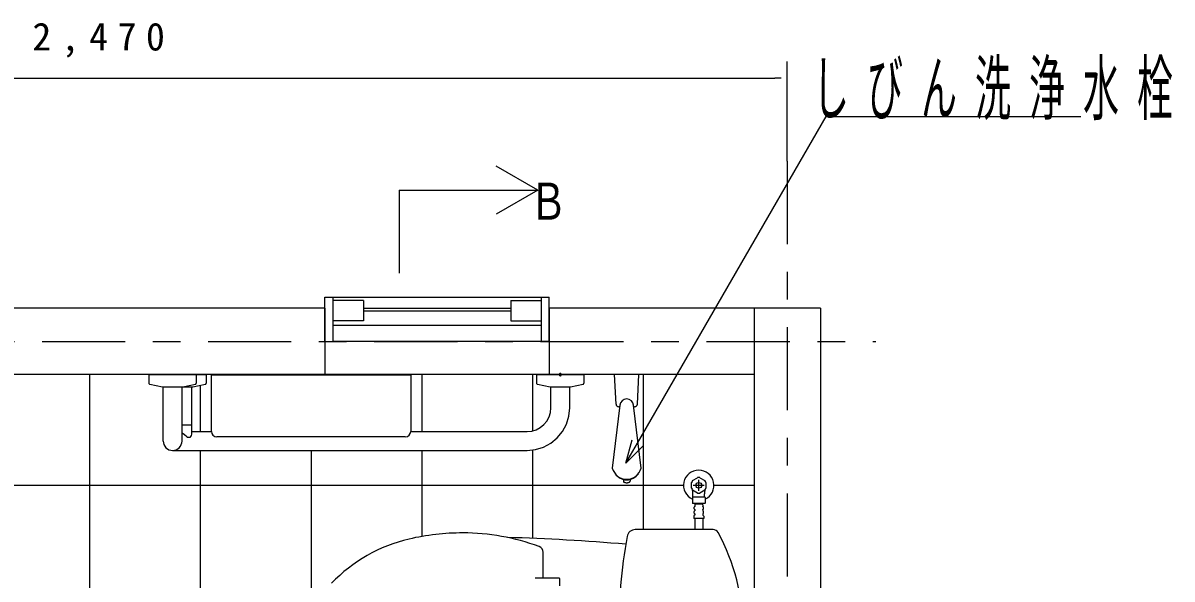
# Model space of a CAD drawing. Units: millimetres on the paper, enlarged 30 times, with parts at other scales. Extents: x -11550 to 0, y -44550 to 8010.
# Drawn here: x -8706 to -7461, y 4582 to 5184 of the extents above; entities that cross this region are included whole.
import ezdxf
from ezdxf.enums import TextEntityAlignment as Align

# ---------------------------------------------------------------- set-up
doc = ezdxf.new("R2010")
doc.units = ezdxf.units.MM
doc.header["$LTSCALE"] = 30
doc.linetypes.add('USER2', pattern=[6, 3, -1, 1, -1])
doc.layers.add('layer1', color=4, linetype='Continuous', lineweight=25)
doc.styles.add('ＭＳ ゴシック', font='')
doc.styles.get('ＭＳ ゴシック').set_extended_font_data('MS Gothic')

msp = doc.modelspace()

# ---------------------------------------------------------------- linework, layer by layer
at = {"layer": 'layer1'}
for p, q in [((-7877.62, 5034.38), (-7877.62, 5142.38)), ((-9346.12, 5124.38), (-7891.12, 5124.38)), ((-7884.37, 5124.38), (-7891.12, 5124.38)), ((-8040.03, 4728.93), (-7835.6, 5083)), ((-7835.6, 5083), (-7833.8, 5083)), ((-7833.8, 5083), (-7559.81, 5083)), ((-8369.92, 4887.05), (-8144.32, 4887.05)), ((-8336.92, 4875.04), (-8177.32, 4875.04)), ((-8336.92, 4872.04), (-8177.32, 4872.04)), ((-8369.92, 4856.81), (-8144.32, 4856.81)), ((-8144.32, 4839.05), (-8369.92, 4839.05)), ((-8633.62, 4803.05), (-8633.62, 4018.28)), ((-8273.62, 4803.05), (-8273.62, 4741.25)), ((-8153.62, 4803.05), (-8153.62, 4741.96)), ((-8033.62, 4635.05), (-8033.62, 4803.05)), ((-8513.62, 4791.22), (-8513.62, 4741.25)), ((-8052.63, 4707.1), (-8045.87, 4732.3)), ((-8513.62, 4720.85), (-8513.62, 4018.28)), ((-8393.62, 4720.85), (-8393.62, 4321.25)), ((-8273.62, 4720.85), (-8273.62, 4627.6)), ((-8153.62, 4721.24), (-8153.62, 4625.56)), ((-8052.63, 4707.1), (-8040.03, 4728.93)), ((-8034.18, 4725.55), (-8052.63, 4707.1)), ((-7990.12, 4683.05), (-9323.62, 4683.05)), ((-7913.62, 4683.05), (-7957.12, 4683.05))]:
    msp.add_line(p, q, dxfattribs=at)
at = {"layer": 'layer1', "linetype": 'USER2'}
for p, q in [((-7877.62, 5034.38), (-7877.62, 2295.05)), ((-9585.07, 4839.05), (-7781.62, 4839.05))]:
    msp.add_line(p, q, dxfattribs=at)
at = {"layer": 'layer1', "color": 6}
for p, q in [((-8148.03, 5002.98), (-8193.03, 5028.96)), ((-8298.03, 5002.98), (-8298.03, 4912.98)), ((-8298.03, 5002.98), (-8148.03, 5002.98)), ((-8148.03, 5002.98), (-8193.03, 4977))]:
    msp.add_line(p, q, dxfattribs=at)
at = {"layer": 'layer1', "color": 3}
for p, q in [((-8378.62, 4887.05), (-8369.92, 4887.05)), ((-8378.62, 4839.05), (-8378.62, 4887.05)), ((-8369.92, 4887.05), (-8369.92, 4839.05)), ((-8336.92, 4883.39), (-8369.92, 4883.39)), ((-8336.92, 4883.39), (-8336.92, 4861.25)), ((-8177.32, 4883.39), (-8144.32, 4883.39)), ((-8177.32, 4883.39), (-8177.32, 4861.25)), ((-8144.32, 4887.05), (-8144.32, 4839.05)), ((-8144.32, 4887.05), (-8135.62, 4887.05)), ((-8135.62, 4839.05), (-8135.62, 4887.05)), ((-8336.92, 4861.25), (-8369.92, 4861.25)), ((-8177.32, 4861.25), (-8144.32, 4861.25)), ((-8378.62, 4839.05), (-8369.92, 4839.05)), ((-8135.62, 4839.05), (-8144.32, 4839.05)), ((-8569.27, 4803.05), (-8507.17, 4803.05)), ((-8569.27, 4803.05), (-8569.27, 4793.75)), ((-8517.97, 4803.05), (-8517.97, 4793.75)), ((-8507.17, 4803.05), (-8507.17, 4793.75)), ((-8501.62, 4741.55), (-8501.62, 4802.69)), ((-8501.56, 4802.75), (-8285.68, 4802.75)), ((-8289.52, 4803.05), (-8497.72, 4803.05)), ((-8497.72, 4802.75), (-8497.72, 4803.05)), ((-8497.42, 4802.75), (-8497.42, 4803.05)), ((-8289.82, 4802.75), (-8289.82, 4803.05)), ((-8289.52, 4802.75), (-8289.52, 4803.05)), ((-8285.62, 4802.69), (-8285.62, 4741.55)), ((-8149.27, 4803.05), (-8097.97, 4803.05)), ((-8149.27, 4803.05), (-8149.27, 4793.75)), ((-8097.97, 4803.05), (-8097.97, 4793.75)), ((-8063.17, 4771.09), (-8064.82, 4803.05)), ((-8040.07, 4771.09), (-8038.42, 4803.05)), ((-8568.4, 4792.6), (-8554.7, 4789.86)), ((-8554.7, 4789.85), (-8521.74, 4789.85)), ((-8553.82, 4731.05), (-8553.82, 4789.85)), ((-8533.42, 4731.05), (-8533.42, 4789.85)), ((-8532.54, 4789.86), (-8518.84, 4792.6)), ((-8522.62, 4748.75), (-8522.62, 4789.85)), ((-8521.74, 4789.86), (-8508.04, 4792.6)), ((-8148.4, 4792.6), (-8134.7, 4789.86)), ((-8134.7, 4789.85), (-8112.54, 4789.85)), ((-8133.82, 4767.05), (-8133.82, 4789.85)), ((-8113.42, 4767.05), (-8113.42, 4789.85)), ((-8112.54, 4789.86), (-8098.84, 4792.6)), ((-8058.93, 4769.77), (-8067.22, 4701.65)), ((-8059.11, 4768.25), (-8060.17, 4768.25)), ((-8036.02, 4701.65), (-8044.31, 4769.77)), ((-8043.07, 4768.25), (-8044.13, 4768.25)), ((-8533.42, 4748.75), (-8522.62, 4748.75)), ((-8522.68, 4739.23), (-8522.68, 4748.75)), ((-8527.48, 4735.31), (-8524.89, 4735.31)), ((-8522.68, 4741.25), (-8501.62, 4741.25)), ((-8291.62, 4735.55), (-8495.62, 4735.55)), ((-8285.62, 4741.25), (-8159.62, 4741.25)), ((-8543.62, 4720.85), (-8159.62, 4720.85)), ((-8055.22, 4689.48), (-8055.22, 4687.63)), ((-8048.02, 4689.48), (-8048.02, 4687.63)), ((-7981.42, 4679.93), (-7981.42, 4686.16)), ((-7980.22, 4688.24), (-7974.82, 4691.36)), ((-7967.62, 4683.05), (-7979.62, 4683.05)), ((-7973.62, 4677.05), (-7973.62, 4689.05)), ((-7972.42, 4691.36), (-7967.02, 4688.24)), ((-7965.82, 4686.16), (-7965.82, 4679.93)), ((-7980.25, 4670.45), (-7980.52, 4669.98)), ((-7980.52, 4669.98), (-7980.52, 4663.72)), ((-7980.26, 4670.45), (-7966.98, 4670.45)), ((-7980.26, 4670.45), (-7966.98, 4670.45)), ((-7980.18, 4677.83), (-7980.22, 4677.85)), ((-7974.82, 4674.73), (-7980.18, 4677.83)), ((-7979.91, 4670.45), (-7979.91, 4673.98)), ((-7967.06, 4677.83), (-7972.42, 4674.73)), ((-7967.33, 4670.45), (-7967.33, 4673.98)), ((-7967.02, 4677.85), (-7967.06, 4677.83)), ((-7966.72, 4669.98), (-7966.98, 4670.45)), ((-7966.72, 4669.98), (-7966.72, 4663.72)), ((-7980.52, 4663.72), (-7980.25, 4663.25)), ((-7966.98, 4663.25), (-7980.26, 4663.25)), ((-7977.97, 4662.05), (-7977.97, 4659.95)), ((-7977.97, 4656.95), (-7977.97, 4655.45)), ((-7977.58, 4662.95), (-7977.58, 4663.25)), ((-7977.58, 4662.95), (-7977.28, 4662.65)), ((-7969.87, 4662.65), (-7977.37, 4662.65)), ((-7969.66, 4662.95), (-7969.96, 4662.65)), ((-7969.66, 4662.95), (-7969.66, 4663.25)), ((-7969.27, 4662.05), (-7969.27, 4659.95)), ((-7969.27, 4656.95), (-7969.27, 4655.45)), ((-7966.98, 4663.25), (-7966.72, 4663.72)), ((-7979.02, 4649.6), (-7979.02, 4647.05)), ((-7968.22, 4647.05), (-7979.02, 4647.05)), ((-7978, 4647.05), (-7978, 4635.05)), ((-7977.97, 4652.15), (-7977.97, 4650.65)), ((-7969.27, 4652.15), (-7969.27, 4650.65)), ((-7969.24, 4647.05), (-7969.24, 4635.05)), ((-7968.22, 4649.6), (-7968.22, 4647.05)), ((-7957.95, 4635.05), (-8042.36, 4635.05)), ((-8142.22, 4583.15), (-8142.22, 4610.56)), ((-8124.9, 4582.55), (-8150.72, 4582.55)), ((-8124.3, 4581.95), (-8124.3, 4574.15))]:
    msp.add_line(p, q, dxfattribs=at)
at = {"layer": 'layer1', "color": 20}
for p, q in [((-8378.62, 4875.05), (-8717.62, 4875.05)), ((-8378.62, 4875.05), (-8378.62, 4803.05)), ((-7841.62, 4875.05), (-8135.62, 4875.05)), ((-8135.62, 4875.05), (-8135.62, 4803.05)), ((-7913.62, 4875.05), (-7913.62, 3441.05)), ((-7841.62, 4875.05), (-7841.62, 3441.05)), ((-7913.62, 4803.05), (-9323.62, 4803.05))]:
    msp.add_line(p, q, dxfattribs=at)
at = {"layer": 'layer1', "color": 3}
for points in [[(-8569.27, 4793.75), (-8569.25, 4793.53), (-8569.19, 4793.32), (-8569.09, 4793.12), (-8568.96, 4792.94), (-8568.79, 4792.79), (-8568.6, 4792.67), (-8568.4, 4792.6)], [(-8518.84, 4792.6), (-8518.64, 4792.67), (-8518.45, 4792.79), (-8518.28, 4792.94), (-8518.15, 4793.12), (-8518.05, 4793.32), (-8517.99, 4793.53), (-8517.97, 4793.75)], [(-8508.04, 4792.6), (-8507.84, 4792.67), (-8507.65, 4792.79), (-8507.48, 4792.94), (-8507.35, 4793.12), (-8507.25, 4793.32), (-8507.19, 4793.53), (-8507.17, 4793.75)], [(-8149.27, 4793.75), (-8149.25, 4793.53), (-8149.19, 4793.32), (-8149.09, 4793.12), (-8148.96, 4792.94), (-8148.79, 4792.79), (-8148.6, 4792.67), (-8148.4, 4792.6)], [(-8098.84, 4792.6), (-8098.64, 4792.67), (-8098.45, 4792.79), (-8098.28, 4792.94), (-8098.15, 4793.12), (-8098.05, 4793.32), (-8097.99, 4793.53), (-8097.97, 4793.75)], [(-8159.62, 4720.85), (-8150.61, 4721.74), (-8141.94, 4724.37), (-8133.95, 4728.64), (-8126.95, 4734.38), (-8121.21, 4741.38), (-8116.94, 4749.37), (-8114.31, 4758.03), (-8113.42, 4767.05)], [(-8159.62, 4741.25), (-8154.59, 4741.75), (-8149.75, 4743.21), (-8145.29, 4745.6), (-8141.38, 4748.81), (-8138.17, 4752.71), (-8135.78, 4757.17), (-8134.32, 4762.01), (-8133.82, 4767.05)], [(-8553.82, 4731.05), (-8553.62, 4729.06), (-8553.04, 4727.14), (-8552.1, 4725.38), (-8550.83, 4723.84), (-8549.29, 4722.57), (-8547.52, 4721.62), (-8545.61, 4721.04), (-8543.62, 4720.85), (-8541.63, 4721.04), (-8539.72, 4721.62), (-8537.95, 4722.57), (-8536.41, 4723.84), (-8535.14, 4725.38), (-8534.2, 4727.14), (-8533.62, 4729.06), (-8533.42, 4731.05)], [(-8528.32, 4735.64), (-8530.76, 4737.76), (-8533.42, 4739.61)], [(-8528.32, 4735.64), (-8528.14, 4735.5), (-8527.93, 4735.39), (-8527.71, 4735.33), (-8527.48, 4735.31)], [(-8524.89, 4735.31), (-8524.68, 4735.32), (-8524.49, 4735.38), (-8524.3, 4735.46), (-8524.13, 4735.57), (-8523.99, 4735.71), (-8523.86, 4735.88)], [(-8523.86, 4735.88), (-8523.21, 4737.16), (-8522.76, 4738.54)], [(-8522.76, 4738.54), (-8522.7, 4738.88), (-8522.68, 4739.23)], [(-8055.22, 4687.63), (-8055.15, 4687.28), (-8054.95, 4686.94), (-8054.61, 4686.63), (-8054.16, 4686.36), (-8053.62, 4686.13), (-8053, 4685.97), (-8052.32, 4685.87), (-8051.62, 4685.83), (-8050.92, 4685.87), (-8050.24, 4685.97), (-8049.62, 4686.13), (-8049.07, 4686.36), (-8048.63, 4686.63), (-8048.29, 4686.94), (-8048.09, 4687.28), (-8048.02, 4687.63)], [(-7977.97, 4659.95), (-7978.24, 4659.79), (-7978.48, 4659.58), (-7978.67, 4659.34), (-7978.81, 4659.06), (-7978.9, 4658.76), (-7978.93, 4658.45), (-7978.9, 4658.14), (-7978.81, 4657.84), (-7978.67, 4657.56), (-7978.48, 4657.31), (-7978.24, 4657.1), (-7977.97, 4656.95)], [(-7977.37, 4662.65), (-7977.47, 4662.64), (-7977.57, 4662.61), (-7977.67, 4662.57), (-7977.75, 4662.51), (-7977.83, 4662.43), (-7977.89, 4662.35), (-7977.93, 4662.25), (-7977.96, 4662.15), (-7977.97, 4662.05)], [(-7969.27, 4662.05), (-7969.28, 4662.16), (-7969.31, 4662.28), (-7969.37, 4662.38), (-7969.45, 4662.47), (-7969.54, 4662.55), (-7969.64, 4662.6), (-7969.75, 4662.64), (-7969.87, 4662.65)], [(-7969.27, 4656.95), (-7969, 4657.1), (-7968.76, 4657.31), (-7968.57, 4657.56), (-7968.43, 4657.84), (-7968.34, 4658.14), (-7968.31, 4658.45), (-7968.34, 4658.76), (-7968.43, 4659.06), (-7968.57, 4659.34), (-7968.76, 4659.58), (-7969, 4659.79), (-7969.27, 4659.95)], [(-7977.97, 4650.65), (-7978.15, 4650.63), (-7978.33, 4650.58), (-7978.49, 4650.51), (-7978.64, 4650.4), (-7978.77, 4650.27), (-7978.88, 4650.12), (-7978.96, 4649.96), (-7979, 4649.78), (-7979.02, 4649.6)], [(-7977.97, 4655.45), (-7978.27, 4655.24), (-7978.52, 4654.98), (-7978.72, 4654.67), (-7978.85, 4654.34), (-7978.92, 4653.98), (-7978.92, 4653.62), (-7978.85, 4653.26), (-7978.72, 4652.92), (-7978.52, 4652.62), (-7978.27, 4652.36), (-7977.97, 4652.15)], [(-7969.27, 4652.15), (-7968.97, 4652.36), (-7968.72, 4652.62), (-7968.52, 4652.92), (-7968.39, 4653.26), (-7968.32, 4653.62), (-7968.32, 4653.98), (-7968.39, 4654.34), (-7968.52, 4654.67), (-7968.72, 4654.98), (-7968.97, 4655.24), (-7969.27, 4655.45)], [(-7968.22, 4649.6), (-7968.24, 4649.8), (-7968.3, 4650), (-7968.4, 4650.18), (-7968.53, 4650.34), (-7968.69, 4650.47), (-7968.87, 4650.57), (-7969.06, 4650.63), (-7969.27, 4650.65)]]:
    msp.add_lwpolyline(points, dxfattribs=at)
msp.add_lwpolyline([(-8122.42, 4803.05), (-8122.44, 4803.28), (-8122.51, 4803.51), (-8122.62, 4803.71), (-8122.77, 4803.9), (-8122.95, 4804.04), (-8123.16, 4804.16), (-8123.39, 4804.22), (-8123.62, 4804.25), (-8123.85, 4804.22), (-8124.08, 4804.16), (-8124.29, 4804.04), (-8124.47, 4803.9), (-8124.62, 4803.71), (-8124.73, 4803.51), (-8124.8, 4803.28), (-8124.82, 4803.05), (-8124.8, 4802.81), (-8124.73, 4802.59), (-8124.62, 4802.38), (-8124.47, 4802.2), (-8124.29, 4802.05), (-8124.08, 4801.94), (-8123.85, 4801.87), (-8123.62, 4801.85), (-8123.39, 4801.87), (-8123.16, 4801.94), (-8122.95, 4802.05), (-8122.77, 4802.2), (-8122.62, 4802.38), (-8122.51, 4802.59), (-8122.44, 4802.81)], close=True, dxfattribs=at)
msp.add_circle((-7973.62, 4683.05), 3.09, dxfattribs=at)
for centre, radius, start, end in [((-8501.56, 4802.69), 0.06, 90.00521, 179.99382), ((-8285.68, 4802.69), 0.06, 0.00618, 89.99479), ((-8060.17, 4771.25), 3, 182.96094, 270), ((-8051.62, 4769.33), 7.32, 3.49311, 176.50689), ((-8043.07, 4771.25), 3, 270, 357.03906), ((-8495.62, 4741.55), 6, 180, 270), ((-8291.62, 4741.55), 6, 270, 0), ((-8051.62, 4705.79), 16.14, 194.86282, 345.13718), ((-8051.62, 4704.3), 15.26, 214.32766, 325.67234), ((-7973.62, 4683.05), 16.5, 90.00003, 245.28034), ((-7973.62, 4683.05), 16.5, 294.7196, 90), ((-7973.62, 4683.05), 8.4, 141.78679, 158.21318), ((-7973.62, 4683.05), 8.4, 81.78745, 98.21255), ((-7973.62, 4683.05), 8.4, 21.78682, 38.21321), ((-7973.62, 4683.05), 8.4, 201.78679, 218.21324), ((-8006.91, 4673.98), 27, 359.99924, 8.20117), ((-7973.62, 4683.05), 8.4, 261.78673, 278.21327), ((-7940.33, 4673.98), 27, 171.79705, 179.99925), ((-7973.62, 4683.05), 8.4, 321.78676, 338.21321), ((-8229.22, 4373.45), 258, 90, 103.055), ((-8229.22, 4391.45), 240, 69.85037, 90), ((-8042.36, 4626.05), 9, 90, 169.92134), ((-7957.95, 4629.05), 6, 28.58613, 90), ((-8147.62, 4525.7), 222, 0, 28.58613), ((-8249.55, 4461.12), 168, 103.055, 136.46429), ((-8253.47, 2227.59), 2400.05, 85.20024, 88.2687), ((-7451.62, 4521.05), 609, 169.92134, 180), ((-8148.82, 4610.56), 6.6, 0, 69.85037), ((-8141.62, 4583.15), 0.6, 180, 270), ((-8124.9, 4581.95), 0.6, 0, 90)]:
    msp.add_arc(centre, radius, start, end, dxfattribs=at)

# ---------------------------------------------------------------- texts
at = {"layer": 'layer1', "color": 20, "style": 'ＭＳ ゴシック', "width": 0.75}
msp.add_text('Ｂ', height=40.25, dxfattribs=at).set_placement((-8157.18, 4958.83), align=Align.BOTTOM_LEFT)
at = {"layer": 'layer1', "color": 3, "insert": (-8618.62, 5165.55), "char_height": 30.15, "attachment_point": 5, "style": 'ＭＳ ゴシック'}
msp.add_mtext('\\T1.5;2,470', dxfattribs=at)
at = {"layer": 'layer1', "color": 2, "insert": (-7849.76, 5078.81), "char_height": 57.18, "attachment_point": 7, "style": 'ＭＳ ゴシック'}
msp.add_mtext('\\T1.5;\\W0.5;しびん洗浄水栓', dxfattribs=at)

doc.saveas('drawing.dxf')
